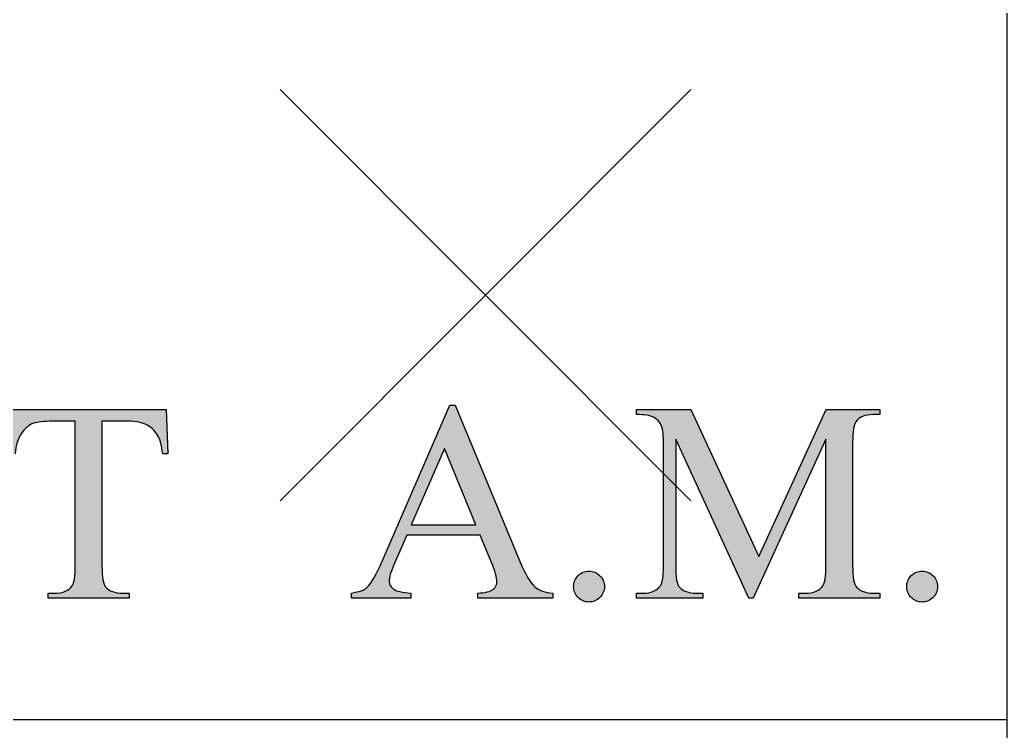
# Model space of a CAD drawing. Header units: millimetres. Extents: x -195 to 512, y -13 to 520.
# Drawn here: x 280.76 to 304.8, y 55.27 to 72.58 of the extents above; entities that cross this region are included whole.
import ezdxf

# ---------------------------------------------------------------- set-up
doc = ezdxf.new("R2010")
doc.units = ezdxf.units.MM
doc.header["$LTSCALE"] = 48
doc.header["$PDMODE"] = 3
doc.header["$PDSIZE"] = 5
doc.linetypes.add('DASHEDX2', pattern=[1.5, 1, -0.5])
doc.layers.add('G-Anno-Nplt', color=5, linetype='Continuous', plot=False)
doc.layers.add('G-Anno-RAMSA', color=5, linetype='Continuous')

# ---------------------------------------------------------------- blocks, each defined once
blk = doc.blocks.new('*U25')
h = blk.add_hatch(color=0)
h.paths.add_polyline_path([(1.49141, 0.88944), (1.55336, 0.88944), (1.52322, 0.9625)], flags=16)
edge = h.paths.add_edge_path()
edge.add_spline(control_points=[(1.56822, 0.85344), (1.56822, 0.85344), (1.55747, 0.87949), (1.55747, 0.87949)], knot_values=[21, 21, 21, 21, 22, 22, 22, 22], degree=3, periodic=0)
edge.add_spline(control_points=[(1.55747, 0.87949), (1.55747, 0.87949), (1.48708, 0.87949), (1.48708, 0.87949)], knot_values=[0, 0, 0, 0, 1, 1, 1, 1], degree=3, periodic=0)
edge.add_spline(control_points=[(1.48708, 0.87949), (1.48708, 0.87949), (1.4747, 0.85105), (1.4747, 0.85105)], knot_values=[1, 1, 1, 1, 2, 2, 2, 2], degree=3, periodic=0)
edge.add_spline(control_points=[(1.4747, 0.85105), (1.47168, 0.84404), (1.47017, 0.8388), (1.47017, 0.83535), (1.47017, 0.83259), (1.47148, 0.83017), (1.4741, 0.82809)], knot_values=[2, 2, 2, 2, 3, 3, 3, 4, 4, 4, 4], degree=3, periodic=0)
edge.add_spline(control_points=[(1.4741, 0.82809), (1.47672, 0.826), (1.48239, 0.82465), (1.4911, 0.82403)], knot_values=[4, 4, 4, 4, 5, 5, 5, 5], degree=3, periodic=0)
edge.add_spline(control_points=[(1.4911, 0.82403), (1.4911, 0.82403), (1.4911, 0.81905), (1.4911, 0.81905)], knot_values=[5, 5, 5, 5, 6, 6, 6, 6], degree=3, periodic=0)
edge.add_spline(control_points=[(1.4911, 0.81905), (1.4911, 0.81905), (1.43412, 0.81905), (1.43412, 0.81905)], knot_values=[6, 6, 6, 6, 7, 7, 7, 7], degree=3, periodic=0)
edge.add_spline(control_points=[(1.43412, 0.81905), (1.43412, 0.81905), (1.43412, 0.82403), (1.43412, 0.82403)], knot_values=[7, 7, 7, 7, 8, 8, 8, 8], degree=3, periodic=0)
edge.add_spline(control_points=[(1.43412, 0.82403), (1.44167, 0.82537), (1.44656, 0.82711), (1.44878, 0.82926)], knot_values=[8, 8, 8, 8, 9, 9, 9, 9], degree=3, periodic=0)
edge.add_spline(control_points=[(1.44878, 0.82926), (1.45331, 0.83355), (1.45834, 0.84227), (1.46385, 0.85542)], knot_values=[9, 9, 9, 9, 10, 10, 10, 10], degree=3, periodic=0)
edge.add_spline(control_points=[(1.46385, 0.85542), (1.46385, 0.85542), (1.52851, 1.00391), (1.52851, 1.00391)], knot_values=[10, 10, 10, 10, 11, 11, 11, 11], degree=3, periodic=0)
edge.add_spline(control_points=[(1.52851, 1.00391), (1.52851, 1.00391), (1.53352, 1.00391), (1.53352, 1.00391)], knot_values=[11, 11, 11, 11, 12, 12, 12, 12], degree=3, periodic=0)
edge.add_spline(control_points=[(1.53352, 1.00391), (1.53352, 1.00391), (1.59592, 0.85358), (1.59592, 0.85358)], knot_values=[12, 12, 12, 12, 13, 13, 13, 13], degree=3, periodic=0)
edge.add_spline(control_points=[(1.59592, 0.85358), (1.60099, 0.84151), (1.60559, 0.83368), (1.60972, 0.83009), (1.61385, 0.82649), (1.61961, 0.82448), (1.62698, 0.82403)], knot_values=[13, 13, 13, 13, 14, 14, 14, 15, 15, 15, 15], degree=3, periodic=0)
edge.add_spline(control_points=[(1.62698, 0.82403), (1.62698, 0.82403), (1.62698, 0.81905), (1.62698, 0.81905)], knot_values=[15, 15, 15, 15, 16, 16, 16, 16], degree=3, periodic=0)
edge.add_spline(control_points=[(1.62698, 0.81905), (1.62698, 0.81905), (1.55515, 0.81905), (1.55515, 0.81905)], knot_values=[16, 16, 16, 16, 17, 17, 17, 17], degree=3, periodic=0)
edge.add_spline(control_points=[(1.55515, 0.81905), (1.55515, 0.81905), (1.55515, 0.82403), (1.55515, 0.82403)], knot_values=[17, 17, 17, 17, 18, 18, 18, 18], degree=3, periodic=0)
edge.add_spline(control_points=[(1.55515, 0.82403), (1.56235, 0.82438), (1.56722, 0.82558), (1.56975, 0.82761), (1.57228, 0.82964), (1.57355, 0.83211), (1.57355, 0.83503), (1.57355, 0.83891), (1.57177, 0.84505), (1.56822, 0.85344)], knot_values=[18, 18, 18, 18, 19, 19, 19, 20, 20, 20, 21, 21, 21, 21], degree=3, periodic=0)
h = blk.add_hatch(color=0)
edge = h.paths.add_edge_path()
edge.add_spline(control_points=[(1.10863, 1), (1.10863, 1), (1.25651, 1), (1.25651, 1)], knot_values=[23, 23, 23, 23, 24, 24, 24, 24], degree=3, periodic=0)
edge.add_spline(control_points=[(1.25651, 1), (1.25651, 1), (1.25829, 0.95756), (1.25829, 0.95756)], knot_values=[0, 0, 0, 0, 1, 1, 1, 1], degree=3, periodic=0)
edge.add_spline(control_points=[(1.25829, 0.95756), (1.25829, 0.95756), (1.25322, 0.95756), (1.25322, 0.95756)], knot_values=[1, 1, 1, 1, 2, 2, 2, 2], degree=3, periodic=0)
edge.add_spline(control_points=[(1.25322, 0.95756), (1.25224, 0.96503), (1.25092, 0.97036), (1.24924, 0.97356)], knot_values=[2, 2, 2, 2, 3, 3, 3, 3], degree=3, periodic=0)
edge.add_spline(control_points=[(1.24924, 0.97356), (1.2465, 0.97871), (1.24286, 0.98251), (1.2383, 0.98496), (1.23375, 0.9874), (1.22776, 0.98862), (1.22034, 0.98862)], knot_values=[3, 3, 3, 3, 4, 4, 4, 5, 5, 5, 5], degree=3, periodic=0)
edge.add_spline(control_points=[(1.22034, 0.98862), (1.22034, 0.98862), (1.19501, 0.98862), (1.19501, 0.98862)], knot_values=[5, 5, 5, 5, 6, 6, 6, 6], degree=3, periodic=0)
edge.add_spline(control_points=[(1.19501, 0.98862), (1.19501, 0.98862), (1.19501, 0.85034), (1.19501, 0.85034)], knot_values=[6, 6, 6, 6, 7, 7, 7, 7], degree=3, periodic=0)
edge.add_spline(control_points=[(1.19501, 0.85034), (1.19501, 0.83926), (1.19623, 0.83236), (1.19868, 0.82961)], knot_values=[7, 7, 7, 7, 8, 8, 8, 8], degree=3, periodic=0)
edge.add_spline(control_points=[(1.19868, 0.82961), (1.20212, 0.82589), (1.20742, 0.82403), (1.21457, 0.82403)], knot_values=[8, 8, 8, 8, 9, 9, 9, 9], degree=3, periodic=0)
edge.add_spline(control_points=[(1.21457, 0.82403), (1.21457, 0.82403), (1.22096, 0.82403), (1.22096, 0.82403)], knot_values=[9, 9, 9, 9, 10, 10, 10, 10], degree=3, periodic=0)
edge.add_spline(control_points=[(1.22096, 0.82403), (1.22096, 0.82403), (1.22096, 0.81905), (1.22096, 0.81905)], knot_values=[10, 10, 10, 10, 11, 11, 11, 11], degree=3, periodic=0)
edge.add_spline(control_points=[(1.22096, 0.81905), (1.22096, 0.81905), (1.14346, 0.81905), (1.14346, 0.81905)], knot_values=[11, 11, 11, 11, 12, 12, 12, 12], degree=3, periodic=0)
edge.add_spline(control_points=[(1.14346, 0.81905), (1.14346, 0.81905), (1.14346, 0.82403), (1.14346, 0.82403)], knot_values=[12, 12, 12, 12, 13, 13, 13, 13], degree=3, periodic=0)
edge.add_spline(control_points=[(1.14346, 0.82403), (1.14346, 0.82403), (1.14995, 0.82403), (1.14995, 0.82403)], knot_values=[13, 13, 13, 13, 14, 14, 14, 14], degree=3, periodic=0)
edge.add_spline(control_points=[(1.14995, 0.82403), (1.1577, 0.82403), (1.1632, 0.82633), (1.16644, 0.83094)], knot_values=[14, 14, 14, 14, 15, 15, 15, 15], degree=3, periodic=0)
edge.add_spline(control_points=[(1.16644, 0.83094), (1.16842, 0.83377), (1.16941, 0.84024), (1.16941, 0.85034)], knot_values=[15, 15, 15, 15, 16, 16, 16, 16], degree=3, periodic=0)
edge.add_spline(control_points=[(1.16941, 0.85034), (1.16941, 0.85034), (1.16941, 0.98862), (1.16941, 0.98862)], knot_values=[16, 16, 16, 16, 17, 17, 17, 17], degree=3, periodic=0)
edge.add_spline(control_points=[(1.16941, 0.98862), (1.16941, 0.98862), (1.14767, 0.98862), (1.14767, 0.98862)], knot_values=[17, 17, 17, 17, 18, 18, 18, 18], degree=3, periodic=0)
edge.add_spline(control_points=[(1.14767, 0.98862), (1.13921, 0.98862), (1.13321, 0.988), (1.12965, 0.98676)], knot_values=[18, 18, 18, 18, 19, 19, 19, 19], degree=3, periodic=0)
edge.add_spline(control_points=[(1.12965, 0.98676), (1.12503, 0.98507), (1.12107, 0.98183), (1.11778, 0.97703)], knot_values=[19, 19, 19, 19, 20, 20, 20, 20], degree=3, periodic=0)
edge.add_spline(control_points=[(1.11778, 0.97703), (1.11449, 0.97223), (1.11254, 0.96574), (1.11191, 0.95756)], knot_values=[20, 20, 20, 20, 21, 21, 21, 21], degree=3, periodic=0)
edge.add_spline(control_points=[(1.11191, 0.95756), (1.11191, 0.95756), (1.10685, 0.95756), (1.10685, 0.95756)], knot_values=[21, 21, 21, 21, 22, 22, 22, 22], degree=3, periodic=0)
edge.add_spline(control_points=[(1.10685, 0.95756), (1.10685, 0.95756), (1.10863, 1), (1.10863, 1)], knot_values=[22, 22, 22, 22, 23, 23, 23, 23], degree=3, periodic=0)
h = blk.add_hatch(color=0)
edge = h.paths.add_edge_path()
edge.add_spline(control_points=[(1.81911, 0.81905), (1.81911, 0.81905), (1.81484, 0.81905), (1.81484, 0.81905)], knot_values=[36, 36, 36, 36, 37, 37, 37, 37], degree=3, periodic=0)
edge.add_spline(control_points=[(1.81484, 0.81905), (1.81484, 0.81905), (1.74481, 0.97131), (1.74481, 0.97131)], knot_values=[0, 0, 0, 0, 1, 1, 1, 1], degree=3, periodic=0)
edge.add_spline(control_points=[(1.74481, 0.97131), (1.74481, 0.97131), (1.74481, 0.85034), (1.74481, 0.85034)], knot_values=[1, 1, 1, 1, 2, 2, 2, 2], degree=3, periodic=0)
edge.add_spline(control_points=[(1.74481, 0.85034), (1.74481, 0.83926), (1.74603, 0.83236), (1.74846, 0.82961)], knot_values=[2, 2, 2, 2, 3, 3, 3, 3], degree=3, periodic=0)
edge.add_spline(control_points=[(1.74846, 0.82961), (1.75179, 0.82589), (1.75707, 0.82403), (1.76428, 0.82403)], knot_values=[3, 3, 3, 3, 4, 4, 4, 4], degree=3, periodic=0)
edge.add_spline(control_points=[(1.76428, 0.82403), (1.76428, 0.82403), (1.77076, 0.82403), (1.77076, 0.82403)], knot_values=[4, 4, 4, 4, 5, 5, 5, 5], degree=3, periodic=0)
edge.add_spline(control_points=[(1.77076, 0.82403), (1.77076, 0.82403), (1.77076, 0.81905), (1.77076, 0.81905)], knot_values=[5, 5, 5, 5, 6, 6, 6, 6], degree=3, periodic=0)
edge.add_spline(control_points=[(1.77076, 0.81905), (1.77076, 0.81905), (1.70713, 0.81905), (1.70713, 0.81905)], knot_values=[6, 6, 6, 6, 7, 7, 7, 7], degree=3, periodic=0)
edge.add_spline(control_points=[(1.70713, 0.81905), (1.70713, 0.81905), (1.70713, 0.82403), (1.70713, 0.82403)], knot_values=[7, 7, 7, 7, 8, 8, 8, 8], degree=3, periodic=0)
edge.add_spline(control_points=[(1.70713, 0.82403), (1.70713, 0.82403), (1.71362, 0.82403), (1.71362, 0.82403)], knot_values=[8, 8, 8, 8, 9, 9, 9, 9], degree=3, periodic=0)
edge.add_spline(control_points=[(1.71362, 0.82403), (1.72137, 0.82403), (1.72687, 0.82633), (1.73011, 0.83094)], knot_values=[9, 9, 9, 9, 10, 10, 10, 10], degree=3, periodic=0)
edge.add_spline(control_points=[(1.73011, 0.83094), (1.73209, 0.83377), (1.73308, 0.84024), (1.73308, 0.85034)], knot_values=[10, 10, 10, 10, 11, 11, 11, 11], degree=3, periodic=0)
edge.add_spline(control_points=[(1.73308, 0.85034), (1.73308, 0.85034), (1.73308, 0.96872), (1.73308, 0.96872)], knot_values=[11, 11, 11, 11, 12, 12, 12, 12], degree=3, periodic=0)
edge.add_spline(control_points=[(1.73308, 0.96872), (1.73308, 0.97669), (1.73218, 0.98244), (1.73038, 0.98599)], knot_values=[12, 12, 12, 12, 13, 13, 13, 13], degree=3, periodic=0)
edge.add_spline(control_points=[(1.73038, 0.98599), (1.72911, 0.98855), (1.72679, 0.9907), (1.72342, 0.99243), (1.72004, 0.99416), (1.71461, 0.99502), (1.70713, 0.99502)], knot_values=[13, 13, 13, 13, 14, 14, 14, 15, 15, 15, 15], degree=3, periodic=0)
edge.add_spline(control_points=[(1.70713, 0.99502), (1.70713, 0.99502), (1.70713, 1), (1.70713, 1)], knot_values=[15, 15, 15, 15, 16, 16, 16, 16], degree=3, periodic=0)
edge.add_spline(control_points=[(1.70713, 1), (1.70713, 1), (1.75935, 1), (1.75935, 1)], knot_values=[16, 16, 16, 16, 17, 17, 17, 17], degree=3, periodic=0)
edge.add_spline(control_points=[(1.75935, 1), (1.75935, 1), (1.82456, 0.85909), (1.82456, 0.85909)], knot_values=[17, 17, 17, 17, 18, 18, 18, 18], degree=3, periodic=0)
edge.add_spline(control_points=[(1.82456, 0.85909), (1.82456, 0.85909), (1.88905, 1), (1.88905, 1)], knot_values=[18, 18, 18, 18, 19, 19, 19, 19], degree=3, periodic=0)
edge.add_spline(control_points=[(1.88905, 1), (1.88905, 1), (1.94033, 1), (1.94033, 1)], knot_values=[19, 19, 19, 19, 20, 20, 20, 20], degree=3, periodic=0)
edge.add_spline(control_points=[(1.94033, 1), (1.94033, 1), (1.94033, 0.99502), (1.94033, 0.99502)], knot_values=[20, 20, 20, 20, 21, 21, 21, 21], degree=3, periodic=0)
edge.add_spline(control_points=[(1.94033, 0.99502), (1.94033, 0.99502), (1.93398, 0.99502), (1.93398, 0.99502)], knot_values=[21, 21, 21, 21, 22, 22, 22, 22], degree=3, periodic=0)
edge.add_spline(control_points=[(1.93398, 0.99502), (1.92614, 0.99502), (1.9206, 0.99272), (1.91735, 0.98811)], knot_values=[22, 22, 22, 22, 23, 23, 23, 23], degree=3, periodic=0)
edge.add_spline(control_points=[(1.91735, 0.98811), (1.91537, 0.98528), (1.91438, 0.97881), (1.91438, 0.96872)], knot_values=[23, 23, 23, 23, 24, 24, 24, 24], degree=3, periodic=0)
edge.add_spline(control_points=[(1.91438, 0.96872), (1.91438, 0.96872), (1.91438, 0.85034), (1.91438, 0.85034)], knot_values=[24, 24, 24, 24, 25, 25, 25, 25], degree=3, periodic=0)
edge.add_spline(control_points=[(1.91438, 0.85034), (1.91438, 0.83926), (1.91564, 0.83236), (1.91816, 0.82961)], knot_values=[25, 25, 25, 25, 26, 26, 26, 26], degree=3, periodic=0)
edge.add_spline(control_points=[(1.91816, 0.82961), (1.9215, 0.82589), (1.92677, 0.82403), (1.93398, 0.82403)], knot_values=[26, 26, 26, 26, 27, 27, 27, 27], degree=3, periodic=0)
edge.add_spline(control_points=[(1.93398, 0.82403), (1.93398, 0.82403), (1.94033, 0.82403), (1.94033, 0.82403)], knot_values=[27, 27, 27, 27, 28, 28, 28, 28], degree=3, periodic=0)
edge.add_spline(control_points=[(1.94033, 0.82403), (1.94033, 0.82403), (1.94033, 0.81905), (1.94033, 0.81905)], knot_values=[28, 28, 28, 28, 29, 29, 29, 29], degree=3, periodic=0)
edge.add_spline(control_points=[(1.94033, 0.81905), (1.94033, 0.81905), (1.86284, 0.81905), (1.86284, 0.81905)], knot_values=[29, 29, 29, 29, 30, 30, 30, 30], degree=3, periodic=0)
edge.add_spline(control_points=[(1.86284, 0.81905), (1.86284, 0.81905), (1.86284, 0.82403), (1.86284, 0.82403)], knot_values=[30, 30, 30, 30, 31, 31, 31, 31], degree=3, periodic=0)
edge.add_spline(control_points=[(1.86284, 0.82403), (1.86284, 0.82403), (1.86932, 0.82403), (1.86932, 0.82403)], knot_values=[31, 31, 31, 31, 32, 32, 32, 32], degree=3, periodic=0)
edge.add_spline(control_points=[(1.86932, 0.82403), (1.87716, 0.82403), (1.88266, 0.82633), (1.88581, 0.83094)], knot_values=[32, 32, 32, 32, 33, 33, 33, 33], degree=3, periodic=0)
edge.add_spline(control_points=[(1.88581, 0.83094), (1.88779, 0.83377), (1.88879, 0.84024), (1.88879, 0.85034)], knot_values=[33, 33, 33, 33, 34, 34, 34, 34], degree=3, periodic=0)
edge.add_spline(control_points=[(1.88879, 0.85034), (1.88879, 0.85034), (1.88879, 0.97131), (1.88879, 0.97131)], knot_values=[34, 34, 34, 34, 35, 35, 35, 35], degree=3, periodic=0)
edge.add_spline(control_points=[(1.88879, 0.97131), (1.88879, 0.97131), (1.81911, 0.81905), (1.81911, 0.81905)], knot_values=[35, 35, 35, 35, 36, 36, 36, 36], degree=3, periodic=0)
h = blk.add_hatch(color=0)
edge = h.paths.add_edge_path()
edge.add_spline(control_points=[(1.6513, 0.81982), (1.64842, 0.82269), (1.64698, 0.82618), (1.64698, 0.83025), (1.64698, 0.83442), (1.64842, 0.83792), (1.6513, 0.84075), (1.65417, 0.84358), (1.65766, 0.84501), (1.66173, 0.84501)], knot_values=[5, 5, 5, 5, 6, 6, 6, 7, 7, 7, 8, 8, 8, 8], degree=3, periodic=0)
edge.add_spline(control_points=[(1.66173, 0.84501), (1.6659, 0.84501), (1.6694, 0.84356), (1.67223, 0.84068), (1.67506, 0.83781), (1.67649, 0.83433), (1.67649, 0.83025), (1.67649, 0.82618), (1.67504, 0.82269), (1.67216, 0.81982)], knot_values=[0, 0, 0, 0, 1, 1, 1, 2, 2, 2, 3, 3, 3, 3], degree=3, periodic=0)
edge.add_spline(control_points=[(1.67216, 0.81982), (1.66929, 0.81694), (1.66581, 0.8155), (1.66173, 0.8155), (1.65766, 0.8155), (1.65417, 0.81694), (1.6513, 0.81982)], knot_values=[3, 3, 3, 3, 4, 4, 4, 5, 5, 5, 5], degree=3, periodic=0)
h = blk.add_hatch(color=0)
edge = h.paths.add_edge_path()
edge.add_spline(control_points=[(1.9705, 0.81982), (1.96762, 0.82269), (1.96618, 0.82618), (1.96618, 0.83025), (1.96618, 0.83442), (1.96762, 0.83792), (1.9705, 0.84075), (1.97338, 0.84358), (1.97686, 0.84501), (1.98094, 0.84501)], knot_values=[5, 5, 5, 5, 6, 6, 6, 7, 7, 7, 8, 8, 8, 8], degree=3, periodic=0)
edge.add_spline(control_points=[(1.98094, 0.84501), (1.9851, 0.84501), (1.9886, 0.84356), (1.99143, 0.84068), (1.99427, 0.83781), (1.99569, 0.83433), (1.99569, 0.83025), (1.99569, 0.82618), (1.99425, 0.82269), (1.99137, 0.81982)], knot_values=[0, 0, 0, 0, 1, 1, 1, 2, 2, 2, 3, 3, 3, 3], degree=3, periodic=0)
edge.add_spline(control_points=[(1.99137, 0.81982), (1.98849, 0.81694), (1.98501, 0.8155), (1.98094, 0.8155), (1.97686, 0.8155), (1.97338, 0.81694), (1.9705, 0.81982)], knot_values=[3, 3, 3, 3, 4, 4, 4, 5, 5, 5, 5], degree=3, periodic=0)
at = {"color": 0}
for p, q in [((1.52322, 0.9625), (1.49141, 0.88944)), ((1.55336, 0.88944), (1.52322, 0.9625)), ((1.49141, 0.88944), (1.55336, 0.88944))]:
    blk.add_line(p, q, dxfattribs=at)
for points in [[(1.46385, 0.85542), (1.46385, 0.85542), (1.52851, 1.00391), (1.52851, 1.00391)], [(1.52851, 1.00391), (1.52851, 1.00391), (1.53352, 1.00391), (1.53352, 1.00391)], [(1.53352, 1.00391), (1.53352, 1.00391), (1.59592, 0.85358), (1.59592, 0.85358)], [(1.10863, 1), (1.10863, 1), (1.25651, 1), (1.25651, 1)], [(1.25651, 1), (1.25651, 1), (1.25829, 0.95756), (1.25829, 0.95756)], [(1.70713, 0.99502), (1.70713, 0.99502), (1.70713, 1), (1.70713, 1)], [(1.70713, 1), (1.70713, 1), (1.75935, 1), (1.75935, 1)], [(1.75935, 1), (1.75935, 1), (1.82456, 0.85909), (1.82456, 0.85909)], [(1.82456, 0.85909), (1.82456, 0.85909), (1.88905, 1), (1.88905, 1)], [(1.88905, 1), (1.88905, 1), (1.94033, 1), (1.94033, 1)], [(1.93398, 0.99502), (1.92614, 0.99502), (1.9206, 0.99272), (1.91735, 0.98811)], [(1.94033, 0.99502), (1.94033, 0.99502), (1.93398, 0.99502), (1.93398, 0.99502)], [(1.94033, 1), (1.94033, 1), (1.94033, 0.99502), (1.94033, 0.99502)], [(1.12965, 0.98676), (1.12503, 0.98507), (1.12107, 0.98183), (1.11778, 0.97703)], [(1.14767, 0.98862), (1.13921, 0.98862), (1.13321, 0.988), (1.12965, 0.98676)], [(1.16941, 0.98862), (1.16941, 0.98862), (1.14767, 0.98862), (1.14767, 0.98862)], [(1.16941, 0.85034), (1.16941, 0.85034), (1.16941, 0.98862), (1.16941, 0.98862)], [(1.22034, 0.98862), (1.22034, 0.98862), (1.19501, 0.98862), (1.19501, 0.98862)], [(1.19501, 0.98862), (1.19501, 0.98862), (1.19501, 0.85034), (1.19501, 0.85034)], [(1.73308, 0.96872), (1.73308, 0.97669), (1.73218, 0.98244), (1.73038, 0.98599)], [(1.91735, 0.98811), (1.91537, 0.98528), (1.91438, 0.97881), (1.91438, 0.96872)], [(1.11778, 0.97703), (1.11449, 0.97223), (1.11254, 0.96574), (1.11191, 0.95756)], [(1.25322, 0.95756), (1.25224, 0.96503), (1.25092, 0.97036), (1.24924, 0.97356)], [(1.73308, 0.85034), (1.73308, 0.85034), (1.73308, 0.96872), (1.73308, 0.96872)], [(1.81484, 0.81905), (1.81484, 0.81905), (1.74481, 0.97131), (1.74481, 0.97131)], [(1.74481, 0.97131), (1.74481, 0.97131), (1.74481, 0.85034), (1.74481, 0.85034)], [(1.88879, 0.97131), (1.88879, 0.97131), (1.81911, 0.81905), (1.81911, 0.81905)], [(1.88879, 0.85034), (1.88879, 0.85034), (1.88879, 0.97131), (1.88879, 0.97131)], [(1.91438, 0.96872), (1.91438, 0.96872), (1.91438, 0.85034), (1.91438, 0.85034)], [(1.25829, 0.95756), (1.25829, 0.95756), (1.25322, 0.95756), (1.25322, 0.95756)], [(1.48708, 0.87949), (1.48708, 0.87949), (1.4747, 0.85105), (1.4747, 0.85105)], [(1.55747, 0.87949), (1.55747, 0.87949), (1.48708, 0.87949), (1.48708, 0.87949)], [(1.56822, 0.85344), (1.56822, 0.85344), (1.55747, 0.87949), (1.55747, 0.87949)], [(1.44878, 0.82926), (1.45331, 0.83355), (1.45834, 0.84227), (1.46385, 0.85542)], [(1.16644, 0.83094), (1.16842, 0.83377), (1.16941, 0.84024), (1.16941, 0.85034)], [(1.19501, 0.85034), (1.19501, 0.83926), (1.19623, 0.83236), (1.19868, 0.82961)], [(1.73011, 0.83094), (1.73209, 0.83377), (1.73308, 0.84024), (1.73308, 0.85034)], [(1.74481, 0.85034), (1.74481, 0.83926), (1.74603, 0.83236), (1.74846, 0.82961)], [(1.88581, 0.83094), (1.88779, 0.83377), (1.88879, 0.84024), (1.88879, 0.85034)], [(1.91438, 0.85034), (1.91438, 0.83926), (1.91564, 0.83236), (1.91816, 0.82961)], [(1.14346, 0.81905), (1.14346, 0.81905), (1.14346, 0.82403), (1.14346, 0.82403)], [(1.14346, 0.82403), (1.14346, 0.82403), (1.14995, 0.82403), (1.14995, 0.82403)], [(1.14995, 0.82403), (1.1577, 0.82403), (1.1632, 0.82633), (1.16644, 0.83094)], [(1.19868, 0.82961), (1.20212, 0.82589), (1.20742, 0.82403), (1.21457, 0.82403)], [(1.21457, 0.82403), (1.21457, 0.82403), (1.22096, 0.82403), (1.22096, 0.82403)], [(1.22096, 0.82403), (1.22096, 0.82403), (1.22096, 0.81905), (1.22096, 0.81905)], [(1.43412, 0.82403), (1.44167, 0.82537), (1.44656, 0.82711), (1.44878, 0.82926)], [(1.43412, 0.81905), (1.43412, 0.81905), (1.43412, 0.82403), (1.43412, 0.82403)], [(1.4741, 0.82809), (1.47672, 0.826), (1.48239, 0.82465), (1.4911, 0.82403)], [(1.4911, 0.82403), (1.4911, 0.82403), (1.4911, 0.81905), (1.4911, 0.81905)], [(1.55515, 0.81905), (1.55515, 0.81905), (1.55515, 0.82403), (1.55515, 0.82403)], [(1.62698, 0.82403), (1.62698, 0.82403), (1.62698, 0.81905), (1.62698, 0.81905)], [(1.70713, 0.81905), (1.70713, 0.81905), (1.70713, 0.82403), (1.70713, 0.82403)], [(1.70713, 0.82403), (1.70713, 0.82403), (1.71362, 0.82403), (1.71362, 0.82403)], [(1.71362, 0.82403), (1.72137, 0.82403), (1.72687, 0.82633), (1.73011, 0.83094)], [(1.74846, 0.82961), (1.75179, 0.82589), (1.75707, 0.82403), (1.76428, 0.82403)], [(1.76428, 0.82403), (1.76428, 0.82403), (1.77076, 0.82403), (1.77076, 0.82403)], [(1.77076, 0.82403), (1.77076, 0.82403), (1.77076, 0.81905), (1.77076, 0.81905)], [(1.86284, 0.81905), (1.86284, 0.81905), (1.86284, 0.82403), (1.86284, 0.82403)], [(1.86284, 0.82403), (1.86284, 0.82403), (1.86932, 0.82403), (1.86932, 0.82403)], [(1.86932, 0.82403), (1.87716, 0.82403), (1.88266, 0.82633), (1.88581, 0.83094)], [(1.91816, 0.82961), (1.9215, 0.82589), (1.92677, 0.82403), (1.93398, 0.82403)], [(1.93398, 0.82403), (1.93398, 0.82403), (1.94033, 0.82403), (1.94033, 0.82403)], [(1.94033, 0.82403), (1.94033, 0.82403), (1.94033, 0.81905), (1.94033, 0.81905)], [(1.22096, 0.81905), (1.22096, 0.81905), (1.14346, 0.81905), (1.14346, 0.81905)], [(1.4911, 0.81905), (1.4911, 0.81905), (1.43412, 0.81905), (1.43412, 0.81905)], [(1.62698, 0.81905), (1.62698, 0.81905), (1.55515, 0.81905), (1.55515, 0.81905)], [(1.77076, 0.81905), (1.77076, 0.81905), (1.70713, 0.81905), (1.70713, 0.81905)], [(1.81911, 0.81905), (1.81911, 0.81905), (1.81484, 0.81905), (1.81484, 0.81905)], [(1.94033, 0.81905), (1.94033, 0.81905), (1.86284, 0.81905), (1.86284, 0.81905)]]:
    blk.add_open_spline(points, degree=3, dxfattribs=at)
for points, knots in [([(1.73038, 0.98599), (1.72911, 0.98855), (1.72679, 0.9907), (1.72342, 0.99243), (1.72004, 0.99416), (1.71461, 0.99502), (1.70713, 0.99502)], [13, 13, 13, 13, 14, 14, 14, 15, 15, 15, 15]), ([(1.24924, 0.97356), (1.2465, 0.97871), (1.24286, 0.98251), (1.2383, 0.98496), (1.23375, 0.9874), (1.22776, 0.98862), (1.22034, 0.98862)], [3, 3, 3, 3, 4, 4, 4, 5, 5, 5, 5]), ([(1.55515, 0.82403), (1.56235, 0.82438), (1.56722, 0.82558), (1.56975, 0.82761), (1.57228, 0.82964), (1.57355, 0.83211), (1.57355, 0.83503), (1.57355, 0.83891), (1.57177, 0.84505), (1.56822, 0.85344)], [18, 18, 18, 18, 19, 19, 19, 20, 20, 20, 21, 21, 21, 21]), ([(1.59592, 0.85358), (1.60099, 0.84151), (1.60559, 0.83368), (1.60972, 0.83009), (1.61385, 0.82649), (1.61961, 0.82448), (1.62698, 0.82403)], [13, 13, 13, 13, 14, 14, 14, 15, 15, 15, 15]), ([(1.4747, 0.85105), (1.47168, 0.84404), (1.47017, 0.8388), (1.47017, 0.83535), (1.47017, 0.83259), (1.47148, 0.83017), (1.4741, 0.82809)], [2, 2, 2, 2, 3, 3, 3, 4, 4, 4, 4]), ([(1.6513, 0.81982), (1.64842, 0.82269), (1.64698, 0.82618), (1.64698, 0.83025), (1.64698, 0.83442), (1.64842, 0.83792), (1.6513, 0.84075), (1.65417, 0.84358), (1.65766, 0.84501), (1.66173, 0.84501)], [5, 5, 5, 5, 6, 6, 6, 7, 7, 7, 8, 8, 8, 8]), ([(1.66173, 0.84501), (1.6659, 0.84501), (1.6694, 0.84356), (1.67223, 0.84068), (1.67506, 0.83781), (1.67649, 0.83433), (1.67649, 0.83025), (1.67649, 0.82618), (1.67504, 0.82269), (1.67216, 0.81982)], [0, 0, 0, 0, 1, 1, 1, 2, 2, 2, 3, 3, 3, 3]), ([(1.9705, 0.81982), (1.96762, 0.82269), (1.96618, 0.82618), (1.96618, 0.83025), (1.96618, 0.83442), (1.96762, 0.83792), (1.9705, 0.84075), (1.97338, 0.84358), (1.97686, 0.84501), (1.98094, 0.84501)], [5, 5, 5, 5, 6, 6, 6, 7, 7, 7, 8, 8, 8, 8]), ([(1.98094, 0.84501), (1.9851, 0.84501), (1.9886, 0.84356), (1.99143, 0.84068), (1.99427, 0.83781), (1.99569, 0.83433), (1.99569, 0.83025), (1.99569, 0.82618), (1.99425, 0.82269), (1.99137, 0.81982)], [0, 0, 0, 0, 1, 1, 1, 2, 2, 2, 3, 3, 3, 3]), ([(1.67216, 0.81982), (1.66929, 0.81694), (1.66581, 0.8155), (1.66173, 0.8155), (1.65766, 0.8155), (1.65417, 0.81694), (1.6513, 0.81982)], [3, 3, 3, 3, 4, 4, 4, 5, 5, 5, 5]), ([(1.99137, 0.81982), (1.98849, 0.81694), (1.98501, 0.8155), (1.98094, 0.8155), (1.97686, 0.8155), (1.97338, 0.81694), (1.9705, 0.81982)], [3, 3, 3, 3, 4, 4, 4, 5, 5, 5, 5])]:
    blk.add_open_spline(points, degree=3, knots=knots, dxfattribs=at)

msp = doc.modelspace()

# ---------------------------------------------------------------- linework, layer by layer
at = {"layer": 'G-Anno-Nplt'}
for p, q in [((304.8, 0), (304.8, 152.4)), ((0, 55.562), (304.8, 55.562))]:
    msp.add_line(p, q, dxfattribs=at)
msp.add_point((292.1, 65.881), dxfattribs=at)

# ---------------------------------------------------------------- block references
at = {"layer": 'G-Anno-RAMSA', "linetype": 'DASHEDX2', "xscale": 25.4, "yscale": 25.4, "zscale": 25.4}
msp.add_blockref('*U25', (252.412, 37.703), dxfattribs=at)

doc.saveas('drawing.dxf')
